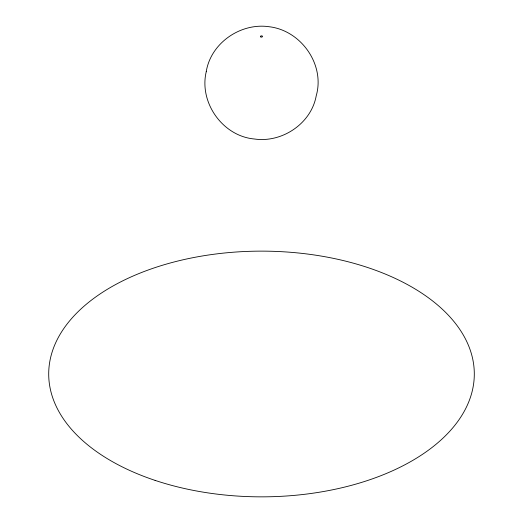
<?xml version="1.0" encoding="UTF-8"?>
<svg xmlns="http://www.w3.org/2000/svg" width="523" height="523" viewBox="0 0 523 523"><rect width="100%" height="100%" fill="white"/><g stroke="black" fill="none" stroke-linecap="round" stroke-linejoin="round"><path stroke-width="0.78" d="M206.232 71.736C198.884 102.508 222.661 136.189 254.368 138.994C282.002 143.08 311.231 123.598 316.219 95.801C325.234 64.623 301.032 30.393 269.103 26.725C240.691 22.548 210.782 43.004 206.232 71.736M155.102 480.389A212.802 122.859 0 0 0 474.302 373.991A212.802 122.859 0 0 0 155.102 267.593A212.802 122.859 0 0 0 155.102 480.389M260.97 36.983A1.053 0.608 0 0 0 262.553 36.453A1.053 0.608 0 0 0 260.97 35.924A1.053 0.608 0 0 0 260.97 36.983"/></g></svg>
